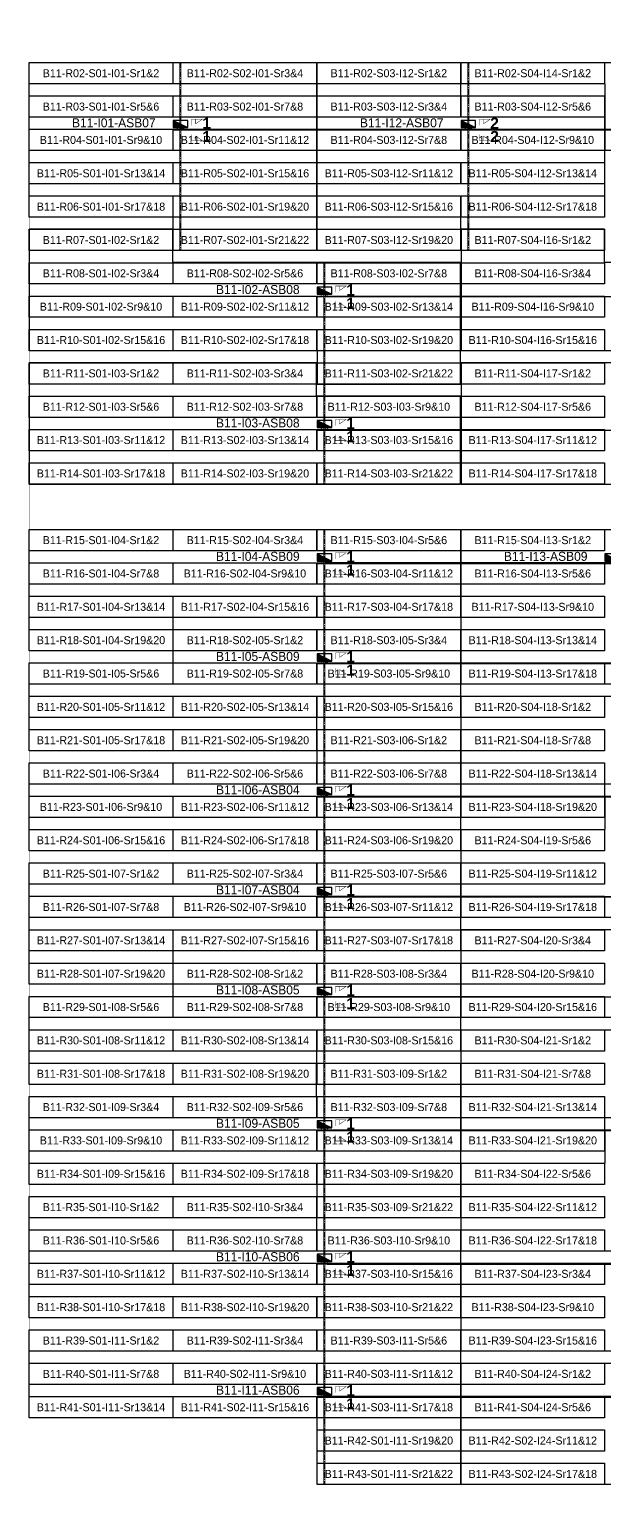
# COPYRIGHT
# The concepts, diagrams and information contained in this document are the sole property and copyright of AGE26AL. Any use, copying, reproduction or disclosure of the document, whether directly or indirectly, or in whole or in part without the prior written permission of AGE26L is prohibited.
# Model space of a CAD drawing. Header units: metres. Extents: x 529352 to 529741, y 2674804 to 2675132.
# Drawn here: x 529352.3 to 529481.8, y 2674804.2 to 2675131.6 of the extents above; entities that cross this region are included whole.
import ezdxf
from ezdxf.enums import TextEntityAlignment as Align

# ---------------------------------------------------------------- set-up
doc = ezdxf.new("R2010")
doc.units = ezdxf.units.M
doc.linetypes.add('CENTER', pattern=[2, 1.25, -0.25, 0.25, -0.25])
doc.layers.add('Boundary-12.5 MW Block', color=6, linetype='Continuous', lineweight=9)
doc.layers.add('PILE', color=1, linetype='Continuous', lineweight=15)
for name, color, linetype in [('DC Trench BL-11', 40, 'Continuous'), ('E-Inverter Grouping', 2, 'Continuous'), ('Inverter Block-11', 7, 'Continuous'), ('LT Cable(AG) INV to LT Panel BL-11', 2, 'Continuous'), ('Messenger Wire Block-11 (Master Path)', 30, 'Continuous'), ('Messenger Wire Block-11 (MW Path)', 191, 'Continuous'), ('MMS Table Block-11', 8, 'Continuous'), ('Plan Line - DC BL-11', 40, 'Continuous'), ('Section Marking BL-11', 2, 'Continuous')]:
    doc.layers.add(name, color=color, linetype=linetype)
doc.styles.add('BoldTextStyle', font='arialbd.ttf')
doc.styles.get("Standard").update_dxf_attribs({"font": 'Adani Regular.ttf'})

# ---------------------------------------------------------------- blocks, each defined once
blk = doc.blocks.new('MMS Table (32.292 x 4.788)')
at = {"color": 0}
blk.add_lwpolyline([(0, -0.002), (0, 4.786), (32.292, 4.786), (32.292, -0.002)], close=True, dxfattribs=at)
at = {"color": 7}
blk.add_attdef('ID1', text='', height=1.8, dxfattribs=at).set_placement((16.146, 2.392), align=Align.MIDDLE_CENTER)
blk = doc.blocks.new('Inverter Block')
h = blk.add_hatch(color=0)
h.dxf.hatch_style = 1
h.paths.add_polyline_path([(-1.46, 2.27), (-1.46, 0.85), (1.46, 0.85)])
at = {"color": 0}
blk.add_lwpolyline([(1.46, 2.27), (-1.46, 2.27), (-1.46, 0.85), (1.46, 0.85)], close=True, dxfattribs=at)
blk.add_lwpolyline([(-1.46, 2.27), (1.46, 0.85)], dxfattribs=at)
at = {"layer": 'PILE'}
for centre in [(-0.61, 0.85), (0.61, 0.85)]:
    blk.add_circle(centre, 0.156, dxfattribs=at)
at = {"color": 7}
blk.add_attdef('ID', (-1.46, 3.01), '', height=1.8, dxfattribs=at)

msp = doc.modelspace()

# ---------------------------------------------------------------- linework, layer by layer
at = {"layer": 'Boundary-12.5 MW Block', "const_width": 0.05}
msp.add_lwpolyline([(529352.29, 2675124.08), (529643.82, 2675124.08), (529643.82, 2675131.58), (529740.89, 2675131.58), (529740.89, 2674804.29), (529417.07, 2674804.29), (529417.07, 2674819.29), (529352.29, 2674819.29)], close=True, dxfattribs=at)
at = {"layer": 'DC Trench BL-11', "color": 40, "const_width": 0.15}
for points in [[(529386.47, 2675124.08), (529386.17, 2675124.08), (529386.17, 2675081.79), (529386.47, 2675081.79)], [(529451.25, 2675124.08), (529450.95, 2675124.08), (529450.95, 2675081.79), (529451.25, 2675081.79)], [(529418.86, 2675079.08), (529418.56, 2675079.08), (529418.56, 2675029.29), (529418.86, 2675029.29)], [(529418.86, 2675019.08), (529418.56, 2675019.08), (529418.56, 2674804.29), (529418.86, 2674804.29)]]:
    msp.add_lwpolyline(points, close=True, dxfattribs=at)
at = {"layer": 'E-Inverter Grouping'}
for points in [[(529416.97, 2675081.79), (529384.68, 2675081.79), (529384.68, 2675089.29), (529352.29, 2675089.29), (529352.29, 2675124.08), (529416.97, 2675124.08)], [(529384.58, 2675079.08), (529384.58, 2675086.58), (529352.29, 2675086.58), (529352.29, 2675059.29), (529417.07, 2675059.29), (529417.07, 2675051.79), (529449.36, 2675051.79), (529449.36, 2675079.08)], [(529481.76, 2675079.08), (529481.76, 2675086.58), (529449.46, 2675086.58), (529449.46, 2675059.29), (529514.25, 2675059.29), (529514.25, 2675051.79), (529546.54, 2675051.79), (529546.54, 2675079.08)], [(529352.29, 2675029.29), (529449.36, 2675029.29), (529449.36, 2675049.08), (529416.97, 2675049.08), (529416.97, 2675056.58), (529352.29, 2675056.58)], [(529449.46, 2675029.29), (529546.54, 2675029.29), (529546.54, 2675049.08), (529514.15, 2675049.08), (529514.15, 2675056.58), (529449.46, 2675056.58)], [(529449.36, 2674864.29), (529417.07, 2674864.29), (529417.07, 2674871.79), (529352.29, 2674871.79), (529352.29, 2674891.58), (529416.97, 2674891.58), (529416.97, 2674899.08), (529449.36, 2674899.08)], [(529416.97, 2674861.58), (529449.36, 2674861.58), (529449.36, 2674841.79), (529352.29, 2674841.79), (529352.29, 2674869.08), (529416.97, 2674869.08)], [(529546.54, 2674826.79), (529514.25, 2674826.79), (529514.25, 2674834.29), (529449.46, 2674834.29), (529449.46, 2674854.08), (529514.15, 2674854.08), (529514.15, 2674861.58), (529546.54, 2674861.58)], [(529449.36, 2674804.29), (529417.07, 2674804.29), (529417.07, 2674819.29), (529352.29, 2674819.29), (529352.29, 2674839.08), (529449.36, 2674839.08)], [(529514.15, 2674824.08), (529546.54, 2674824.08), (529546.54, 2674804.29), (529449.46, 2674804.29), (529449.46, 2674831.58), (529514.15, 2674831.58)]]:
    msp.add_lwpolyline(points, close=True, dxfattribs=at)
at = {"layer": 'E-Inverter Grouping', "color": 3}
for points in [[(529417.07, 2675124.08), (529449.36, 2675124.08), (529449.36, 2675116.58), (529481.76, 2675116.58), (529481.76, 2675089.29), (529449.36, 2675089.29), (529449.36, 2675081.79), (529417.07, 2675081.79)], [(529578.93, 2675104.29), (529481.86, 2675104.29), (529481.86, 2675119.29), (529449.46, 2675119.29), (529449.46, 2675124.08), (529578.93, 2675124.08)], [(529449.36, 2675019.08), (529449.36, 2674999.29), (529384.58, 2674999.29), (529384.58, 2674991.79), (529352.29, 2674991.79), (529352.29, 2675019.08)], [(529514.15, 2674984.29), (529449.46, 2674984.29), (529449.46, 2675019.08), (529514.15, 2675019.08)], [(529384.68, 2674989.08), (529384.68, 2674996.58), (529449.36, 2674996.58), (529449.36, 2674976.79), (529416.97, 2674976.79), (529416.97, 2674969.29), (529352.29, 2674969.29), (529352.29, 2674989.08)], [(529546.54, 2674981.58), (529546.54, 2674961.79), (529481.76, 2674961.79), (529481.76, 2674954.29), (529449.46, 2674954.29), (529449.46, 2674981.58)], [(529449.36, 2674946.79), (529352.29, 2674946.79), (529352.29, 2674966.58), (529417.07, 2674966.58), (529417.07, 2674974.08), (529449.36, 2674974.08)], [(529481.86, 2674951.58), (529481.86, 2674959.08), (529546.54, 2674959.08), (529546.54, 2674939.29), (529514.15, 2674939.29), (529514.15, 2674931.79), (529449.46, 2674931.79), (529449.46, 2674951.58)], [(529449.36, 2674944.08), (529449.36, 2674924.29), (529384.58, 2674924.29), (529384.58, 2674916.79), (529352.29, 2674916.79), (529352.29, 2674944.08)], [(529546.54, 2674909.29), (529449.46, 2674909.29), (529449.46, 2674929.08), (529514.25, 2674929.08), (529514.25, 2674936.58), (529546.54, 2674936.58)], [(529384.68, 2674914.08), (529384.68, 2674921.58), (529449.36, 2674921.58), (529449.36, 2674901.79), (529416.97, 2674901.79), (529416.97, 2674894.29), (529352.29, 2674894.29), (529352.29, 2674914.08)], [(529546.54, 2674906.58), (529546.54, 2674886.79), (529481.76, 2674886.79), (529481.76, 2674879.29), (529449.46, 2674879.29), (529449.46, 2674906.58)], [(529481.86, 2674876.58), (529481.86, 2674884.08), (529546.54, 2674884.08), (529546.54, 2674864.29), (529514.15, 2674864.29), (529514.15, 2674856.79), (529449.46, 2674856.79), (529449.46, 2674876.58)]]:
    msp.add_lwpolyline(points, close=True, dxfattribs=at)
at = {"layer": 'LT Cable(AG) INV to LT Panel BL-11'}
for points in [[(529541.44, 2675003.23), (529537.38, 2675003.23, -0.251412), (529536.63, 2675003.63), (529536.27, 2675004.16, 0.251412), (529535.52, 2675004.57), (529528.44, 2675004.57, -0.414214), (529527.54, 2675005.47), (529527.54, 2675027.3, -0.01075), (529527.54, 2675027.34), (529527.6, 2675028.7, 0.01075), (529527.6, 2675028.73), (529527.6, 2675108.09, 0.414214), (529526.7, 2675108.99), (529387.22, 2675108.99, -0.414214), (529386.32, 2675109.89), (529386.32, 2675110.19)], [(529541.44, 2675003.25), (529537.38, 2675003.25, -0.251412), (529536.63, 2675003.65), (529536.27, 2675004.19, 0.251412), (529535.52, 2675004.59), (529528.47, 2675004.59, -0.414214), (529527.57, 2675005.49), (529527.57, 2675027.3, -0.01075), (529527.57, 2675027.34), (529527.63, 2675028.7, 0.01075), (529527.63, 2675028.73), (529527.63, 2675108.11, 0.414214), (529526.73, 2675109.01), (529452, 2675109.01, -0.414214), (529451.1, 2675109.91), (529451.1, 2675110.19)], [(529539.29, 2675003.15), (529537.38, 2675003.15, -0.251412), (529536.63, 2675003.55), (529536.27, 2675004.09, 0.251412), (529535.52, 2675004.49), (529528.37, 2675004.49, -0.414214), (529527.47, 2675005.39), (529527.47, 2675027.3, -0.01075), (529527.47, 2675027.34), (529527.53, 2675028.7, 0.01075), (529527.53, 2675028.74), (529527.53, 2675070.51, 0.414214), (529526.63, 2675071.41), (529419.61, 2675071.41, -0.414214), (529418.71, 2675072.31), (529418.71, 2675072.69)], [(529539.29, 2675003.1), (529537.38, 2675003.1, -0.251412), (529536.63, 2675003.5), (529536.27, 2675004.04, 0.251412), (529535.52, 2675004.44), (529528.32, 2675004.44, -0.414214), (529527.42, 2675005.34), (529527.42, 2675027.3, -0.01075), (529527.42, 2675027.34), (529527.48, 2675028.7, 0.01075), (529527.48, 2675028.74), (529527.48, 2675040.46, 0.414214), (529526.58, 2675041.36), (529419.61, 2675041.36, -0.414214), (529418.71, 2675042.26), (529418.71, 2675042.69)], [(529537.3, 2675003.05), (529537.07, 2675003.05, 0.095139), (529536.74, 2675002.99), (529536.18, 2675002.76, -0.095139), (529535.84, 2675002.7), (529528.27, 2675002.7, 0.414214), (529527.37, 2675001.8), (529527.37, 2674983.36, 0.010801), (529527.37, 2674983.32), (529527.43, 2674981.97, -0.010801), (529527.43, 2674981.93), (529527.43, 2674981.56), (529513.34, 2674981.56, -0.414214), (529512.44, 2674982.46), (529512.44, 2675010.66, 0.414214), (529511.54, 2675011.56), (529419.61, 2675011.56, -0.414214), (529418.71, 2675012.46), (529418.71, 2675012.69)], [(529537.3, 2675003.02), (529537.07, 2675003.03, 0.095139), (529536.74, 2675002.96), (529536.18, 2675002.74, -0.095139), (529535.84, 2675002.67), (529528.29, 2675002.67, 0.414214), (529527.39, 2675001.77), (529527.39, 2674983.36, 0.010801), (529527.39, 2674983.32), (529527.45, 2674981.97, -0.010801), (529527.45, 2674981.93), (529527.45, 2674981.54), (529513.31, 2674981.54, -0.414214), (529512.41, 2674982.44), (529512.41, 2674988.14, 0.414214), (529511.51, 2674989.04), (529419.61, 2674989.04, -0.414214), (529418.71, 2674989.94), (529418.71, 2674990.19)], [(529542.33, 2675001.77), (529537.19, 2675001.77, -0.209937), (529536.53, 2675002.06), (529536.28, 2675002.33, 0.209937), (529535.62, 2675002.62), (529528.34, 2675002.62, 0.414214), (529527.44, 2675001.72), (529527.44, 2674983.36, 0.010801), (529527.44, 2674983.32), (529527.5, 2674981.97, -0.010801), (529527.5, 2674981.93), (529527.5, 2674959.89, -0.414214), (529526.6, 2674958.99), (529419.61, 2674958.99, -0.414214), (529418.71, 2674959.89), (529418.71, 2674960.19)], [(529542.33, 2675001.72), (529537.19, 2675001.72, -0.209937), (529536.53, 2675002.01), (529536.28, 2675002.28, 0.209937), (529535.62, 2675002.57), (529528.39, 2675002.57, 0.414214), (529527.49, 2675001.67), (529527.49, 2674983.36, 0.010801), (529527.49, 2674983.32), (529527.55, 2674981.97, -0.010801), (529527.55, 2674981.93), (529527.55, 2674937.34, -0.414214), (529526.65, 2674936.44), (529419.61, 2674936.44, -0.414214), (529418.71, 2674937.34), (529418.71, 2674937.69)], [(529540.39, 2675001.67), (529537.19, 2675001.67, -0.209937), (529536.53, 2675001.96), (529536.28, 2675002.23, 0.209937), (529535.62, 2675002.52), (529528.44, 2675002.52, 0.414214), (529527.54, 2675001.62), (529527.54, 2674983.36, 0.010801), (529527.54, 2674983.32), (529527.6, 2674981.97, -0.010801), (529527.6, 2674981.93), (529527.6, 2674914.79, -0.414214), (529526.7, 2674913.89), (529419.61, 2674913.89, -0.414214), (529418.71, 2674914.79), (529418.71, 2674915.19)], [(529540.39, 2675001.62), (529537.19, 2675001.62, -0.209937), (529536.53, 2675001.91), (529536.28, 2675002.18, 0.209937), (529535.62, 2675002.47), (529528.49, 2675002.47, 0.414214), (529527.59, 2675001.57), (529527.59, 2674983.36, 0.010801), (529527.59, 2674983.32), (529527.65, 2674981.97, -0.010801), (529527.65, 2674981.94), (529527.65, 2674884.74, -0.414214), (529526.75, 2674883.84), (529419.61, 2674883.84, -0.414214), (529418.71, 2674884.74), (529418.71, 2674885.19)], [(529538.31, 2675001.57), (529537.19, 2675001.57, -0.209937), (529536.53, 2675001.86), (529536.28, 2675002.13, 0.209937), (529535.62, 2675002.42), (529528.54, 2675002.42, 0.414214), (529527.64, 2675001.52), (529527.64, 2674983.36, 0.010801), (529527.64, 2674983.32), (529527.7, 2674981.98, -0.010801), (529527.7, 2674981.94), (529527.7, 2674854.69, -0.414214), (529526.8, 2674853.79), (529419.61, 2674853.79, -0.414214), (529418.71, 2674854.69), (529418.71, 2674855.19)], [(529538.31, 2675001.52), (529537.13, 2675001.52, 0.176267), (529536.55, 2675001.31), (529536.19, 2675001.01, -0.176267), (529535.61, 2675000.8), (529531.09, 2675000.8, 0.414214), (529530.19, 2674999.9), (529530.19, 2674983.37, 0.019774), (529530.2, 2674983.3), (529530.3, 2674981.98, -0.019774), (529530.3, 2674981.91), (529530.3, 2674824.99, -0.414214), (529529.4, 2674824.09), (529419.61, 2674824.09, -0.414214), (529418.71, 2674824.99), (529418.71, 2674825.19)]]:
    msp.add_lwpolyline(points, format="xyb", dxfattribs=at)
at = {"layer": 'Messenger Wire Block-11 (Master Path)'}
for points in [[(529384.68, 2675108.94), (529527.55, 2675108.94)], [(529417.07, 2675071.44), (529527.55, 2675071.44)], [(529417.07, 2675041.44), (529527.55, 2675041.44)], [(529417.07, 2675011.44), (529512.31, 2675011.44)], [(529417.07, 2674988.94), (529512.31, 2674988.94)], [(529417.07, 2674958.94), (529527.55, 2674958.94)], [(529417.07, 2674936.44), (529527.55, 2674936.44)], [(529417.07, 2674913.94), (529527.55, 2674913.94)], [(529417.07, 2674883.94), (529527.55, 2674883.94)], [(529417.07, 2674853.94), (529527.55, 2674853.94)], [(529417.07, 2674823.94), (529530.45, 2674823.94)]]:
    msp.add_lwpolyline(points, dxfattribs=at)
at = {"layer": 'Messenger Wire Block-11 (MW Path)', "const_width": 0.1}
for points in [[(529384.68, 2675108.94), (529527.55, 2675108.94)], [(529417.07, 2675071.44), (529527.55, 2675071.44)], [(529417.07, 2675041.44), (529527.55, 2675041.44)], [(529417.07, 2675011.44), (529512.31, 2675011.44)], [(529417.07, 2674988.94), (529512.31, 2674988.94)], [(529417.07, 2674958.94), (529527.55, 2674958.94)], [(529417.07, 2674936.44), (529527.55, 2674936.44)], [(529417.07, 2674913.94), (529527.55, 2674913.94)], [(529417.07, 2674883.94), (529527.55, 2674883.94)], [(529417.07, 2674853.94), (529527.55, 2674853.94)], [(529417.07, 2674823.94), (529530.45, 2674823.94)]]:
    msp.add_lwpolyline(points, dxfattribs=at)
at = {"layer": 'Plan Line - DC BL-11', "color": 6, "linetype": 'CENTER'}
for points in [[(529386.32, 2675124.08), (529386.32, 2675081.79)], [(529451.1, 2675124.08), (529451.1, 2675081.79)], [(529418.71, 2675079.08), (529418.71, 2675029.29)], [(529418.71, 2675019.08), (529418.71, 2674804.29)]]:
    msp.add_lwpolyline(points, dxfattribs=at)
at = {"layer": 'Section Marking BL-11', "color": 94, "lineweight": 35, "true_color": 0x00a500, "const_width": 0.1}
for points in [[(529388.82, 2675109.94), (529388.82, 2675111.33), (529391.22, 2675111.33), (529389.74, 2675110.32), (529389.74, 2675111.33)], [(529453.6, 2675109.94), (529453.6, 2675111.33), (529456, 2675111.33), (529454.52, 2675110.32), (529454.52, 2675111.33)], [(529388.82, 2675107.94), (529388.82, 2675106.55), (529391.22, 2675106.55), (529389.74, 2675107.56), (529389.74, 2675106.55)], [(529453.6, 2675107.94), (529453.6, 2675106.55), (529456, 2675106.55), (529454.52, 2675107.56), (529454.52, 2675106.55)], [(529421.21, 2675072.44), (529421.21, 2675073.83), (529423.61, 2675073.83), (529422.13, 2675072.82), (529422.13, 2675073.83)], [(529421.21, 2675070.44), (529421.21, 2675069.05), (529423.61, 2675069.05), (529422.13, 2675070.06), (529422.13, 2675069.05)], [(529421.21, 2675042.44), (529421.21, 2675043.83), (529423.61, 2675043.83), (529422.13, 2675042.82), (529422.13, 2675043.83)], [(529421.21, 2675040.44), (529421.21, 2675039.05), (529423.61, 2675039.05), (529422.13, 2675040.06), (529422.13, 2675039.05)], [(529421.21, 2675012.44), (529421.21, 2675013.83), (529423.61, 2675013.83), (529422.13, 2675012.82), (529422.13, 2675013.83)], [(529421.21, 2675010.44), (529421.21, 2675009.05), (529423.61, 2675009.05), (529422.13, 2675010.06), (529422.13, 2675009.05)], [(529421.21, 2674989.94), (529421.21, 2674991.33), (529423.61, 2674991.33), (529422.13, 2674990.32), (529422.13, 2674991.33)], [(529421.21, 2674987.94), (529421.21, 2674986.55), (529423.61, 2674986.55), (529422.13, 2674987.56), (529422.13, 2674986.55)], [(529421.21, 2674959.94), (529421.21, 2674961.33), (529423.61, 2674961.33), (529422.13, 2674960.32), (529422.13, 2674961.33)], [(529421.21, 2674957.94), (529421.21, 2674956.55), (529423.61, 2674956.55), (529422.13, 2674957.56), (529422.13, 2674956.55)], [(529421.21, 2674937.44), (529421.21, 2674938.83), (529423.61, 2674938.83), (529422.13, 2674937.82), (529422.13, 2674938.83)], [(529421.21, 2674935.44), (529421.21, 2674934.05), (529423.61, 2674934.05), (529422.13, 2674935.06), (529422.13, 2674934.05)], [(529421.21, 2674914.94), (529421.21, 2674916.33), (529423.61, 2674916.33), (529422.13, 2674915.32), (529422.13, 2674916.33)], [(529421.21, 2674912.94), (529421.21, 2674911.55), (529423.61, 2674911.55), (529422.13, 2674912.56), (529422.13, 2674911.55)], [(529421.21, 2674884.94), (529421.21, 2674886.33), (529423.61, 2674886.33), (529422.13, 2674885.32), (529422.13, 2674886.33)], [(529421.21, 2674882.94), (529421.21, 2674881.55), (529423.61, 2674881.55), (529422.13, 2674882.56), (529422.13, 2674881.55)], [(529421.21, 2674854.94), (529421.21, 2674856.33), (529423.61, 2674856.33), (529422.13, 2674855.32), (529422.13, 2674856.33)], [(529421.21, 2674852.94), (529421.21, 2674851.55), (529423.61, 2674851.55), (529422.13, 2674852.56), (529422.13, 2674851.55)], [(529421.21, 2674824.94), (529421.21, 2674826.33), (529423.61, 2674826.33), (529422.13, 2674825.32), (529422.13, 2674826.33)], [(529421.21, 2674822.94), (529421.21, 2674821.55), (529423.61, 2674821.55), (529422.13, 2674822.56), (529422.13, 2674821.55)]]:
    msp.add_lwpolyline(points, dxfattribs=at)

# ---------------------------------------------------------------- block references
at = {"layer": 'Inverter Block-11'}
ref = msp.add_blockref('Inverter Block', (529386.32, 2675108.53), dxfattribs=dict(at, xscale=1.124999999976148, yscale=1.124999999976148, zscale=1.124999999976148))
ref.add_attrib('ID', 'B11-I01-ASB07', (529361.92, 2675109.52), dxfattribs={"layer": '0', "color": 7, "height": 2.025})
ref = msp.add_blockref('Inverter Block', (529451.1, 2675108.53), dxfattribs=dict(at, xscale=1.124999999976148, yscale=1.124999999976148, zscale=1.124999999976148))
ref.add_attrib('ID', 'B11-I12-ASB07', (529426.71, 2675109.52), dxfattribs={"layer": '0', "color": 7, "height": 2.025})
ref = msp.add_blockref('Inverter Block', (529418.71, 2675071.03), dxfattribs=dict(at, xscale=1.124999999976148, yscale=1.124999999976148, zscale=1.124999999976148))
ref.add_attrib('ID', 'B11-I02-ASB08', (529394.32, 2675072.02), dxfattribs={"layer": '0', "color": 7, "height": 2.025})
ref = msp.add_blockref('Inverter Block', (529418.71, 2675041.03), dxfattribs=dict(at, xscale=1.124999999976148, yscale=1.124999999976148, zscale=1.124999999976148))
ref.add_attrib('ID', 'B11-I03-ASB08', (529394.32, 2675042.02), dxfattribs={"layer": '0', "color": 7, "height": 2.025})
ref = msp.add_blockref('Inverter Block', (529418.71, 2675011.03), dxfattribs=dict(at, xscale=1.124999999976148, yscale=1.124999999976148, zscale=1.124999999976148))
ref.add_attrib('ID', 'B11-I04-ASB09', (529394.32, 2675012.02), dxfattribs={"layer": '0', "color": 7, "height": 2.025})
ref = msp.add_blockref('Inverter Block', (529483.49, 2675011.03), dxfattribs=dict(at, xscale=1.124999999976148, yscale=1.124999999976148, zscale=1.124999999976148))
ref.add_attrib('ID', 'B11-I13-ASB09', (529459.1, 2675012.02), dxfattribs={"layer": '0', "color": 7, "height": 2.025})
ref = msp.add_blockref('Inverter Block', (529418.71, 2674988.53), dxfattribs=dict(at, xscale=1.124999999976148, yscale=1.124999999976148, zscale=1.124999999976148))
ref.add_attrib('ID', 'B11-I05-ASB09', (529394.32, 2674989.52), dxfattribs={"layer": '0', "color": 7, "height": 2.025})
ref = msp.add_blockref('Inverter Block', (529418.71, 2674958.53), dxfattribs=dict(at, xscale=1.124999999976148, yscale=1.124999999976148, zscale=1.124999999976148))
ref.add_attrib('ID', 'B11-I06-ASB04', (529394.32, 2674959.52), dxfattribs={"layer": '0', "color": 7, "height": 2.025})
ref = msp.add_blockref('Inverter Block', (529418.71, 2674936.03), dxfattribs=dict(at, xscale=1.124999999976148, yscale=1.124999999976148, zscale=1.124999999976148))
ref.add_attrib('ID', 'B11-I07-ASB04', (529394.32, 2674937.02), dxfattribs={"layer": '0', "color": 7, "height": 2.025})
ref = msp.add_blockref('Inverter Block', (529418.71, 2674913.53), dxfattribs=dict(at, xscale=1.124999999976148, yscale=1.124999999976148, zscale=1.124999999976148))
ref.add_attrib('ID', 'B11-I08-ASB05', (529394.32, 2674914.52), dxfattribs={"layer": '0', "color": 7, "height": 2.025})
ref = msp.add_blockref('Inverter Block', (529418.71, 2674883.53), dxfattribs=dict(at, xscale=1.124999999976148, yscale=1.124999999976148, zscale=1.124999999976148))
ref.add_attrib('ID', 'B11-I09-ASB05', (529394.32, 2674884.52), dxfattribs={"layer": '0', "color": 7, "height": 2.025})
ref = msp.add_blockref('Inverter Block', (529418.71, 2674853.53), dxfattribs=dict(at, xscale=1.124999999976148, yscale=1.124999999976148, zscale=1.124999999976148))
ref.add_attrib('ID', 'B11-I10-ASB06', (529394.32, 2674854.52), dxfattribs={"layer": '0', "color": 7, "height": 2.025})
ref = msp.add_blockref('Inverter Block', (529418.71, 2674823.53), dxfattribs=dict(at, xscale=1.124999999976148, yscale=1.124999999976148, zscale=1.124999999976148))
ref.add_attrib('ID', 'B11-I11-ASB06', (529394.32, 2674824.52), dxfattribs={"layer": '0', "color": 7, "height": 2.025})
at = {"layer": 'MMS Table Block-11'}
for p, values in [((529352.29, 2675119.29), {'ID1': 'B11-R02-S01-I01-Sr1&2'}), ((529384.68, 2675119.29), {'ID1': 'B11-R02-S02-I01-Sr3&4'}), ((529417.07, 2675119.29), {'ID1': 'B11-R02-S03-I12-Sr1&2'}), ((529449.46, 2675119.29), {'ID1': 'B11-R02-S04-I14-Sr1&2'}), ((529352.29, 2675111.79), {'ID1': 'B11-R03-S01-I01-Sr5&6'}), ((529384.68, 2675111.79), {'ID1': 'B11-R03-S02-I01-Sr7&8'}), ((529417.07, 2675111.79), {'ID1': 'B11-R03-S03-I12-Sr3&4'}), ((529449.46, 2675111.79), {'ID1': 'B11-R03-S04-I12-Sr5&6'}), ((529352.29, 2675104.29), {'ID1': 'B11-R04-S01-I01-Sr9&10'}), ((529384.68, 2675104.29), {'ID1': 'B11-R04-S02-I01-Sr11&12'}), ((529417.07, 2675104.29), {'ID1': 'B11-R04-S03-I12-Sr7&8'}), ((529449.46, 2675104.29), {'ID1': 'B11-R04-S04-I12-Sr9&10'}), ((529352.29, 2675096.79), {'ID1': 'B11-R05-S01-I01-Sr13&14'}), ((529384.68, 2675096.79), {'ID1': 'B11-R05-S02-I01-Sr15&16'}), ((529417.07, 2675096.79), {'ID1': 'B11-R05-S03-I12-Sr11&12'}), ((529449.46, 2675096.79), {'ID1': 'B11-R05-S04-I12-Sr13&14'}), ((529352.29, 2675089.29), {'ID1': 'B11-R06-S01-I01-Sr17&18'}), ((529384.68, 2675089.29), {'ID1': 'B11-R06-S02-I01-Sr19&20'}), ((529417.07, 2675089.29), {'ID1': 'B11-R06-S03-I12-Sr15&16'}), ((529449.46, 2675089.29), {'ID1': 'B11-R06-S04-I12-Sr17&18'}), ((529352.29, 2675081.79), {'ID1': 'B11-R07-S01-I02-Sr1&2'}), ((529384.68, 2675081.79), {'ID1': 'B11-R07-S02-I01-Sr21&22'}), ((529417.07, 2675081.79), {'ID1': 'B11-R07-S03-I12-Sr19&20'}), ((529449.46, 2675081.79), {'ID1': 'B11-R07-S04-I16-Sr1&2'}), ((529352.29, 2675074.29), {'ID1': 'B11-R08-S01-I02-Sr3&4'}), ((529384.68, 2675074.29), {'ID1': 'B11-R08-S02-I02-Sr5&6'}), ((529417.07, 2675074.29), {'ID1': 'B11-R08-S03-I02-Sr7&8'}), ((529449.46, 2675074.29), {'ID1': 'B11-R08-S04-I16-Sr3&4'}), ((529352.29, 2675066.79), {'ID1': 'B11-R09-S01-I02-Sr9&10'}), ((529384.68, 2675066.79), {'ID1': 'B11-R09-S02-I02-Sr11&12'}), ((529417.07, 2675066.79), {'ID1': 'B11-R09-S03-I02-Sr13&14'}), ((529449.46, 2675066.79), {'ID1': 'B11-R09-S04-I16-Sr9&10'}), ((529352.29, 2675059.29), {'ID1': 'B11-R10-S01-I02-Sr15&16'}), ((529384.68, 2675059.29), {'ID1': 'B11-R10-S02-I02-Sr17&18'}), ((529417.07, 2675059.29), {'ID1': 'B11-R10-S03-I02-Sr19&20'}), ((529449.46, 2675059.29), {'ID1': 'B11-R10-S04-I16-Sr15&16'}), ((529352.29, 2675051.79), {'ID1': 'B11-R11-S01-I03-Sr1&2'}), ((529384.68, 2675051.79), {'ID1': 'B11-R11-S02-I03-Sr3&4'}), ((529417.07, 2675051.79), {'ID1': 'B11-R11-S03-I02-Sr21&22'}), ((529449.46, 2675051.79), {'ID1': 'B11-R11-S04-I17-Sr1&2'}), ((529352.29, 2675044.29), {'ID1': 'B11-R12-S01-I03-Sr5&6'}), ((529384.68, 2675044.29), {'ID1': 'B11-R12-S02-I03-Sr7&8'}), ((529417.07, 2675044.29), {'ID1': 'B11-R12-S03-I03-Sr9&10'}), ((529449.46, 2675044.29), {'ID1': 'B11-R12-S04-I17-Sr5&6'}), ((529352.29, 2675036.79), {'ID1': 'B11-R13-S01-I03-Sr11&12'}), ((529384.68, 2675036.79), {'ID1': 'B11-R13-S02-I03-Sr13&14'}), ((529417.07, 2675036.79), {'ID1': 'B11-R13-S03-I03-Sr15&16'}), ((529449.46, 2675036.79), {'ID1': 'B11-R13-S04-I17-Sr11&12'}), ((529352.29, 2675029.29), {'ID1': 'B11-R14-S01-I03-Sr17&18'}), ((529384.68, 2675029.29), {'ID1': 'B11-R14-S02-I03-Sr19&20'}), ((529417.07, 2675029.29), {'ID1': 'B11-R14-S03-I03-Sr21&22'}), ((529449.46, 2675029.29), {'ID1': 'B11-R14-S04-I17-Sr17&18'}), ((529352.29, 2675014.29), {'ID1': 'B11-R15-S01-I04-Sr1&2'}), ((529384.68, 2675014.29), {'ID1': 'B11-R15-S02-I04-Sr3&4'}), ((529417.07, 2675014.29), {'ID1': 'B11-R15-S03-I04-Sr5&6'}), ((529449.46, 2675014.29), {'ID1': 'B11-R15-S04-I13-Sr1&2'}), ((529352.29, 2675006.79), {'ID1': 'B11-R16-S01-I04-Sr7&8'}), ((529384.68, 2675006.79), {'ID1': 'B11-R16-S02-I04-Sr9&10'}), ((529417.07, 2675006.79), {'ID1': 'B11-R16-S03-I04-Sr11&12'}), ((529449.46, 2675006.79), {'ID1': 'B11-R16-S04-I13-Sr5&6'}), ((529352.29, 2674999.29), {'ID1': 'B11-R17-S01-I04-Sr13&14'}), ((529384.68, 2674999.29), {'ID1': 'B11-R17-S02-I04-Sr15&16'}), ((529417.07, 2674999.29), {'ID1': 'B11-R17-S03-I04-Sr17&18'}), ((529449.46, 2674999.29), {'ID1': 'B11-R17-S04-I13-Sr9&10'}), ((529352.29, 2674991.79), {'ID1': 'B11-R18-S01-I04-Sr19&20'}), ((529384.68, 2674991.79), {'ID1': 'B11-R18-S02-I05-Sr1&2'}), ((529417.07, 2674991.79), {'ID1': 'B11-R18-S03-I05-Sr3&4'}), ((529449.46, 2674991.79), {'ID1': 'B11-R18-S04-I13-Sr13&14'}), ((529352.29, 2674984.29), {'ID1': 'B11-R19-S01-I05-Sr5&6'}), ((529384.68, 2674984.29), {'ID1': 'B11-R19-S02-I05-Sr7&8'}), ((529417.07, 2674984.29), {'ID1': 'B11-R19-S03-I05-Sr9&10'}), ((529449.46, 2674984.29), {'ID1': 'B11-R19-S04-I13-Sr17&18'}), ((529352.29, 2674976.79), {'ID1': 'B11-R20-S01-I05-Sr11&12'}), ((529384.68, 2674976.79), {'ID1': 'B11-R20-S02-I05-Sr13&14'}), ((529417.07, 2674976.79), {'ID1': 'B11-R20-S03-I05-Sr15&16'}), ((529449.46, 2674976.79), {'ID1': 'B11-R20-S04-I18-Sr1&2'}), ((529352.29, 2674969.29), {'ID1': 'B11-R21-S01-I05-Sr17&18'}), ((529384.68, 2674969.29), {'ID1': 'B11-R21-S02-I05-Sr19&20'}), ((529417.07, 2674969.29), {'ID1': 'B11-R21-S03-I06-Sr1&2'}), ((529449.46, 2674969.29), {'ID1': 'B11-R21-S04-I18-Sr7&8'}), ((529352.29, 2674961.79), {'ID1': 'B11-R22-S01-I06-Sr3&4'}), ((529384.68, 2674961.79), {'ID1': 'B11-R22-S02-I06-Sr5&6'}), ((529417.07, 2674961.79), {'ID1': 'B11-R22-S03-I06-Sr7&8'}), ((529449.46, 2674961.79), {'ID1': 'B11-R22-S04-I18-Sr13&14'}), ((529352.29, 2674954.29), {'ID1': 'B11-R23-S01-I06-Sr9&10'}), ((529384.68, 2674954.29), {'ID1': 'B11-R23-S02-I06-Sr11&12'}), ((529417.07, 2674954.29), {'ID1': 'B11-R23-S03-I06-Sr13&14'}), ((529449.46, 2674954.29), {'ID1': 'B11-R23-S04-I18-Sr19&20'}), ((529352.29, 2674946.79), {'ID1': 'B11-R24-S01-I06-Sr15&16'}), ((529384.68, 2674946.79), {'ID1': 'B11-R24-S02-I06-Sr17&18'}), ((529417.07, 2674946.79), {'ID1': 'B11-R24-S03-I06-Sr19&20'}), ((529449.46, 2674946.79), {'ID1': 'B11-R24-S04-I19-Sr5&6'}), ((529352.29, 2674939.29), {'ID1': 'B11-R25-S01-I07-Sr1&2'}), ((529384.68, 2674939.29), {'ID1': 'B11-R25-S02-I07-Sr3&4'}), ((529417.07, 2674939.29), {'ID1': 'B11-R25-S03-I07-Sr5&6'}), ((529449.46, 2674939.29), {'ID1': 'B11-R25-S04-I19-Sr11&12'}), ((529352.29, 2674931.79), {'ID1': 'B11-R26-S01-I07-Sr7&8'}), ((529384.68, 2674931.79), {'ID1': 'B11-R26-S02-I07-Sr9&10'}), ((529417.07, 2674931.79), {'ID1': 'B11-R26-S03-I07-Sr11&12'}), ((529449.46, 2674931.79), {'ID1': 'B11-R26-S04-I19-Sr17&18'}), ((529352.29, 2674924.29), {'ID1': 'B11-R27-S01-I07-Sr13&14'}), ((529384.68, 2674924.29), {'ID1': 'B11-R27-S02-I07-Sr15&16'}), ((529417.07, 2674924.29), {'ID1': 'B11-R27-S03-I07-Sr17&18'}), ((529449.46, 2674924.29), {'ID1': 'B11-R27-S04-I20-Sr3&4'}), ((529352.29, 2674916.79), {'ID1': 'B11-R28-S01-I07-Sr19&20'}), ((529384.68, 2674916.79), {'ID1': 'B11-R28-S02-I08-Sr1&2'}), ((529417.07, 2674916.79), {'ID1': 'B11-R28-S03-I08-Sr3&4'}), ((529449.46, 2674916.79), {'ID1': 'B11-R28-S04-I20-Sr9&10'}), ((529352.29, 2674909.29), {'ID1': 'B11-R29-S01-I08-Sr5&6'}), ((529384.68, 2674909.29), {'ID1': 'B11-R29-S02-I08-Sr7&8'}), ((529417.07, 2674909.29), {'ID1': 'B11-R29-S03-I08-Sr9&10'}), ((529449.46, 2674909.29), {'ID1': 'B11-R29-S04-I20-Sr15&16'}), ((529352.29, 2674901.79), {'ID1': 'B11-R30-S01-I08-Sr11&12'}), ((529384.68, 2674901.79), {'ID1': 'B11-R30-S02-I08-Sr13&14'}), ((529417.07, 2674901.79), {'ID1': 'B11-R30-S03-I08-Sr15&16'}), ((529449.46, 2674901.79), {'ID1': 'B11-R30-S04-I21-Sr1&2'}), ((529352.29, 2674894.29), {'ID1': 'B11-R31-S01-I08-Sr17&18'}), ((529384.68, 2674894.29), {'ID1': 'B11-R31-S02-I08-Sr19&20'}), ((529417.07, 2674894.29), {'ID1': 'B11-R31-S03-I09-Sr1&2'}), ((529449.46, 2674894.29), {'ID1': 'B11-R31-S04-I21-Sr7&8'}), ((529352.29, 2674886.79), {'ID1': 'B11-R32-S01-I09-Sr3&4'}), ((529384.68, 2674886.79), {'ID1': 'B11-R32-S02-I09-Sr5&6'}), ((529417.07, 2674886.79), {'ID1': 'B11-R32-S03-I09-Sr7&8'}), ((529449.46, 2674886.79), {'ID1': 'B11-R32-S04-I21-Sr13&14'}), ((529352.29, 2674879.29), {'ID1': 'B11-R33-S01-I09-Sr9&10'}), ((529384.68, 2674879.29), {'ID1': 'B11-R33-S02-I09-Sr11&12'}), ((529417.07, 2674879.29), {'ID1': 'B11-R33-S03-I09-Sr13&14'}), ((529449.46, 2674879.29), {'ID1': 'B11-R33-S04-I21-Sr19&20'}), ((529352.29, 2674871.79), {'ID1': 'B11-R34-S01-I09-Sr15&16'}), ((529384.68, 2674871.79), {'ID1': 'B11-R34-S02-I09-Sr17&18'}), ((529417.07, 2674871.79), {'ID1': 'B11-R34-S03-I09-Sr19&20'}), ((529449.46, 2674871.79), {'ID1': 'B11-R34-S04-I22-Sr5&6'}), ((529352.29, 2674864.29), {'ID1': 'B11-R35-S01-I10-Sr1&2'}), ((529384.68, 2674864.29), {'ID1': 'B11-R35-S02-I10-Sr3&4'}), ((529417.07, 2674864.29), {'ID1': 'B11-R35-S03-I09-Sr21&22'}), ((529449.46, 2674864.29), {'ID1': 'B11-R35-S04-I22-Sr11&12'}), ((529352.29, 2674856.79), {'ID1': 'B11-R36-S01-I10-Sr5&6'}), ((529384.68, 2674856.79), {'ID1': 'B11-R36-S02-I10-Sr7&8'}), ((529417.07, 2674856.79), {'ID1': 'B11-R36-S03-I10-Sr9&10'}), ((529449.46, 2674856.79), {'ID1': 'B11-R36-S04-I22-Sr17&18'}), ((529352.29, 2674849.29), {'ID1': 'B11-R37-S01-I10-Sr11&12'}), ((529384.68, 2674849.29), {'ID1': 'B11-R37-S02-I10-Sr13&14'}), ((529417.07, 2674849.29), {'ID1': 'B11-R37-S03-I10-Sr15&16'}), ((529449.46, 2674849.29), {'ID1': 'B11-R37-S04-I23-Sr3&4'}), ((529352.29, 2674841.79), {'ID1': 'B11-R38-S01-I10-Sr17&18'}), ((529384.68, 2674841.79), {'ID1': 'B11-R38-S02-I10-Sr19&20'}), ((529417.07, 2674841.79), {'ID1': 'B11-R38-S03-I10-Sr21&22'}), ((529449.46, 2674841.79), {'ID1': 'B11-R38-S04-I23-Sr9&10'}), ((529352.29, 2674834.29), {'ID1': 'B11-R39-S01-I11-Sr1&2'}), ((529384.68, 2674834.29), {'ID1': 'B11-R39-S02-I11-Sr3&4'}), ((529417.07, 2674834.29), {'ID1': 'B11-R39-S03-I11-Sr5&6'}), ((529449.46, 2674834.29), {'ID1': 'B11-R39-S04-I23-Sr15&16'}), ((529352.29, 2674826.79), {'ID1': 'B11-R40-S01-I11-Sr7&8'}), ((529384.68, 2674826.79), {'ID1': 'B11-R40-S02-I11-Sr9&10'}), ((529417.07, 2674826.79), {'ID1': 'B11-R40-S03-I11-Sr11&12'}), ((529449.46, 2674826.79), {'ID1': 'B11-R40-S04-I24-Sr1&2'}), ((529352.29, 2674819.29), {'ID1': 'B11-R41-S01-I11-Sr13&14'}), ((529384.68, 2674819.29), {'ID1': 'B11-R41-S02-I11-Sr15&16'}), ((529417.07, 2674819.29), {'ID1': 'B11-R41-S03-I11-Sr17&18'}), ((529449.46, 2674819.29), {'ID1': 'B11-R41-S04-I24-Sr5&6'}), ((529417.07, 2674811.79), {'ID1': 'B11-R42-S01-I11-Sr19&20'}), ((529449.46, 2674811.79), {'ID1': 'B11-R42-S02-I24-Sr11&12'}), ((529417.07, 2674804.29), {'ID1': 'B11-R43-S01-I11-Sr21&22'}), ((529449.46, 2674804.29), {'ID1': 'B11-R43-S02-I24-Sr17&18'})]:
    msp.add_blockref('MMS Table (32.292 x 4.788)', p, dxfattribs=at).add_auto_attribs(values)

# ---------------------------------------------------------------- texts
at = {"layer": 'Section Marking BL-11', "color": 94, "true_color": 0x00a500, "style": 'BoldTextStyle'}
for s, p in [('1', (529392.22, 2675110.44)), ('2', (529457, 2675110.44)), ('1', (529392.22, 2675107.44)), ('2', (529457, 2675107.44)), ('1', (529424.61, 2675072.94)), ('1', (529424.61, 2675069.94)), ('1', (529424.61, 2675042.94)), ('1', (529424.61, 2675039.94)), ('1', (529424.61, 2675012.94)), ('1', (529424.61, 2675009.94)), ('1', (529424.61, 2674990.44)), ('1', (529424.61, 2674987.44)), ('1', (529424.61, 2674960.44)), ('1', (529424.61, 2674957.44)), ('1', (529424.61, 2674937.94)), ('1', (529424.61, 2674934.94)), ('1', (529424.61, 2674915.44)), ('1', (529424.61, 2674912.44)), ('1', (529424.61, 2674885.44)), ('1', (529424.61, 2674882.44)), ('1', (529424.61, 2674855.44)), ('1', (529424.61, 2674852.44)), ('1', (529424.61, 2674825.44)), ('1', (529424.61, 2674822.44))]:
    msp.add_text(s, height=2.5, dxfattribs=at).set_placement(p, align=Align.MIDDLE_CENTER)

doc.saveas('drawing.dxf')
